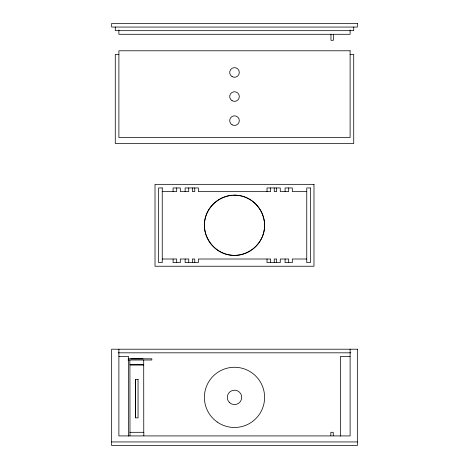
<?xml version="1.0" encoding="UTF-8"?>
<svg xmlns="http://www.w3.org/2000/svg" width="469" height="469" viewBox="0 0 469 469"><rect width="100%" height="100%" fill="white"/><g stroke="black" fill="none" stroke-linecap="round" stroke-linejoin="round"><path stroke-width="0.7" d="M118.933 54.398L115.274 54.398L115.274 143.514L353.726 143.514L353.726 54.398L350.067 54.398M162.245 191.569L176.696 191.569L176.696 187.952M306.755 191.569L292.304 191.569L292.304 187.952L285.082 187.952L285.082 191.569M162.245 259.005L176.696 259.005L176.696 262.622M306.755 259.005L292.304 259.005L292.304 262.622L285.082 262.622L285.082 259.005M118.2 352.823L350.8 352.823M118.892 356.434L128.524 356.434L128.524 436.129M350.109 356.434L340.476 356.434L340.476 436.129M128.113 358.808L151.839 358.808L151.839 360.01L128.008 360.01M130.828 358.873L142.857 358.873M143.707 364.829L129.86 364.829L129.86 360.01M143.766 364.894L129.919 364.894L129.977 435.742M129.919 432.33L143.831 432.301L143.831 435.742M111.663 441.939L357.337 441.939M353.726 27.061L353.726 30.678L115.274 30.678L115.274 27.061M350.109 29.952L350.109 34.29L118.892 34.29L118.892 29.952M350.109 349.206L350.109 435.918L118.892 435.918L118.892 349.206M333.377 34.29L333.377 40.311L330.967 40.311L330.967 34.29M333.242 435.648L333.242 432.301L330.85 432.301L330.85 435.648M288.693 187.952L288.693 191.569L280.263 191.569L280.263 187.952L267.013 187.952L267.013 191.569M288.693 262.622L288.693 259.005L280.263 259.005L280.263 262.622L267.013 262.622L267.013 259.005M276.651 187.952L276.651 191.569L274.242 191.569L274.242 187.952M276.651 262.622L276.651 259.005L274.242 259.005L274.242 262.622M270.631 187.952L270.631 191.569L198.369 191.569L198.369 187.952L185.126 187.952L185.126 191.569M270.631 262.622L270.631 259.005L198.369 259.005L198.369 262.622L185.126 262.622L185.126 259.005M194.758 187.952L194.758 191.569L192.349 191.569L192.349 187.952M194.758 262.622L194.758 259.005L192.349 259.005L192.349 262.622M188.737 187.952L188.737 191.569L180.307 191.569L180.307 187.952L173.084 187.952L173.084 191.569M188.737 262.622L188.737 259.005L180.307 259.005L180.307 262.622L173.084 262.622L173.084 259.005M143.707 360.01L143.766 432.33M135.383 379.398L135.383 417.826M240.72 195.831A30.11 30.11 0 0 1 251.519 250.118M250.933 250.516A30.11 30.11 0 0 1 205.991 234.963A30.11 30.11 0 0 1 232.173 195.268M233.597 195.192A30.11 30.11 0 0 1 240.022 195.69M204.707 220.946C202.286 236.88 214.198 252.855 230.162 255.077C246.09 257.504 262.071 245.586 264.293 229.628C266.714 213.694 254.802 197.719 238.838 195.497C222.91 193.07 206.929 204.988 204.707 220.946M357.337 23.45L111.663 23.45L111.663 27.061L357.337 27.061L357.337 23.45M350.109 50.787L118.892 50.787L118.892 137.493L350.109 137.493L350.109 50.787M313.984 184.34L155.016 184.34L155.016 266.234L313.984 266.234L313.984 184.34M162.245 187.952L158.628 187.952L158.628 262.622L162.245 262.622L162.245 187.952M310.372 187.952L306.755 187.952L306.755 262.622L310.372 262.622L310.372 187.952M357.337 349.206L111.663 349.206L111.663 445.55L357.337 445.55L357.337 349.206M138.044 379.345L135.635 379.345L135.635 417.879L138.044 417.879L138.044 379.345M217.241 422.047A30.11 30.11 0 0 0 264.493 399.993A30.11 30.11 0 0 0 221.767 370.094A30.11 30.11 0 0 0 217.241 422.047M229.388 402.49A7.228 7.228 0 0 0 241.482 399.248A7.228 7.228 0 0 0 232.63 390.401A7.228 7.228 0 0 0 229.388 402.49M232.091 124.807A4.819 4.819 0 0 0 239.319 120.633A4.819 4.819 0 0 0 232.091 116.464A4.819 4.819 0 0 0 232.091 124.807M232.091 100.724A4.819 4.819 0 0 0 239.319 96.55A4.819 4.819 0 0 0 232.091 92.375A4.819 4.819 0 0 0 232.091 100.724M232.091 76.635A4.819 4.819 0 0 0 239.319 72.466A4.819 4.819 0 0 0 232.091 68.292A4.819 4.819 0 0 0 232.091 76.635"/></g></svg>
